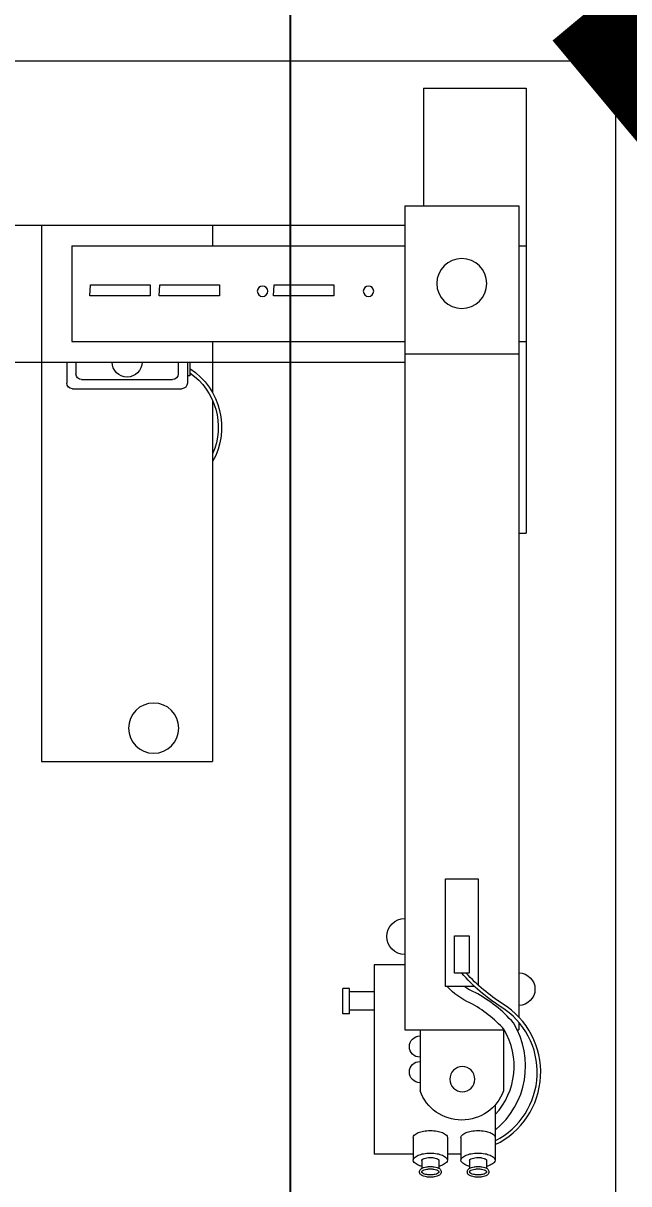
# Model space of a CAD drawing. Header units: metres. Extents: x 75097 to 220695, y -1557923 to -1361206.
# Drawn here: x 158529 to 159060, y -1399681 to -1398664 of the extents above; entities that cross this region are included whole.
import ezdxf
from ezdxf import colors
from ezdxf.entities.mleader import LeaderData, LeaderLine
from ezdxf.math import Vec2, Vec3

# ---------------------------------------------------------------- set-up
doc = ezdxf.new("R2010")
doc.units = ezdxf.units.M
doc.layers.get('0').update_dxf_attribs({"lineweight": 0})
doc.layers.add('A-100 - Copy$0$axes', color=8, linetype='Continuous')
doc.layers.add('A-100 - Copy$0$Medical Equipment and Furniture', color=8, linetype='Continuous', lineweight=0)
doc.layers.add('A-100 - Copy$0$Walls', color=8, linetype='Continuous', lineweight=0)
doc.layers.add('E-POWR', color=7, linetype='Continuous', lineweight=9, true_color=0x4e7e3e)
doc.layers.add('REV 01', color=7, linetype='Continuous', lineweight=0, true_color=0xe41b4d)
doc.styles.get("Standard").update_dxf_attribs({"font": 'GOTHIC.TTF'})

# ---------------------------------------------------------------- blocks, each defined once
blk = doc.blocks.new('A-100 - Copy$0$ME12539C-P')
for p, q in [((0, 0), (0, -0.39)), ((0.09, 0), (0, 0)), ((0.09, 0), (0.09, -0.1031)), ((0.0065, -0.1031), (0.0065, -0.8139)), ((0.1065, -0.1031), (0.0065, -0.1031)), ((0.1065, -0.1031), (0.1065, -0.8249)), ((0.61, -0.12), (0.1065, -0.12)), ((0.275, -0.12), (0.275, -0.1382)), ((0.425, -0.12), (0.425, -0.59)), ((0.0065, -0.1382), (0, -0.1382)), ((0.3985, -0.1382), (0.1065, -0.1382)), ((0.3985, -0.1382), (0.3985, -0.2218)), ((0.2209, -0.1722), (0.1687, -0.1722)), ((0.1687, -0.1722), (0.1687, -0.1819)), ((0.2215, -0.1819), (0.2209, -0.1722)), ((0.3213, -0.1722), (0.2691, -0.1722)), ((0.2691, -0.1722), (0.2691, -0.1819)), ((0.3219, -0.1819), (0.3213, -0.1722)), ((0.3299, -0.1722), (0.3299, -0.1819)), ((0.3821, -0.1722), (0.3299, -0.1722)), ((0.3827, -0.1819), (0.3821, -0.1722)), ((0.1687, -0.1819), (0.2215, -0.1819)), ((0.2691, -0.1819), (0.3219, -0.1819)), ((0.3299, -0.1819), (0.3827, -0.1819)), ((0.0065, -0.2218), (0, -0.2218)), ((0.3985, -0.2218), (0.1065, -0.2218)), ((0.275, -0.2218), (0.275, -0.267)), ((0.1065, -0.2326), (0.0065, -0.2326)), ((0.61, -0.24), (0.1065, -0.24)), ((0.2949, -0.24), (0.2949, -0.2519)), ((0.2971, -0.24), (0.2971, -0.2583)), ((0.3051, -0.24), (0.3051, -0.2503)), ((0.3949, -0.24), (0.3949, -0.2503)), ((0.4029, -0.24), (0.4029, -0.2583)), ((0.2949, -0.2519), (0.2971, -0.2519)), ((0.3979, -0.2633), (0.3021, -0.2633)), ((0.3899, -0.2553), (0.3101, -0.2553)), ((0.275, -0.2737), (0.275, -0.59)), ((0.0065, -0.39), (0, -0.39)), ((0.425, -0.59), (0.275, -0.59)), ((0.0422, -0.6928), (0.0422, -0.7858)), ((0.0708, -0.6928), (0.0422, -0.6928)), ((0.0708, -0.7872), (0.0708, -0.6928)), ((0.1065, -0.768), (0.1333, -0.768)), ((0.1333, -0.768), (0.1333, -0.934)), ((0.1333, -0.7917), (0.1549, -0.7917)), ((0.1549, -0.7887), (0.1609, -0.7887)), ((0.1549, -0.8109), (0.1549, -0.7887)), ((0.1609, -0.8109), (0.1609, -0.7887)), ((0.1333, -0.8079), (0.1549, -0.8079)), ((0.1549, -0.8109), (0.1609, -0.8109)), ((0.0065, -0.8184), (0.0065, -0.8249)), ((0.008, -0.8249), (0.0065, -0.8249)), ((0.1065, -0.8249), (0.0193, -0.8249)), ((0.0199, -0.8249), (0.0199, -0.8785)), ((0.0931, -0.8249), (0.0931, -0.8785)), ((0.0272, -0.8908), (0.0272, -0.9393)), ((0.0572, -0.9194), (0.0572, -0.9393)), ((0.0691, -0.9194), (0.0691, -0.9393)), ((0.0991, -0.9194), (0.0991, -0.9393)), ((0.0572, -0.934), (0.0691, -0.934)), ((0.0991, -0.934), (0.1333, -0.934)), ((0.0347, -0.9395), (0.0347, -0.9465)), ((0.0497, -0.9395), (0.0497, -0.9465)), ((0.0766, -0.9395), (0.0766, -0.9465)), ((0.0916, -0.9395), (0.0916, -0.9465))]:
    blk.add_line(p, q)
blk.add_lwpolyline([(0.0629, -0.7753), (0.0629, -0.7428), (0.0501, -0.7428), (0.0501, -0.7753)], close=True)
for points in [[(0.0272, -0.9256, -0.592897), (0.0207, -0.8023, 0.06702), (0.0526, -0.7753, 0.148689)], [(0.0272, -0.9222, -0.585766), (0.0223, -0.8049, 0.071283), (0.0566, -0.7753, 0.067056)], [(0.0272, -0.9129, -0.375238), (0.0112, -0.819, -0.094216), (0.0449, -0.7923, 0.051105), (0.0542, -0.7872, 0.101879)], [(0.0272, -0.8992, -0.332427), (0.0193, -0.8249, -0.091412), (0.0493, -0.8014, 0.100344), (0.0693, -0.7872, 0.100344)], [(0.0572, -0.9194, 0.200732), (0.0563, -0.9174, 0.097968), (0.0528, -0.9151, 0.055099), (0.0483, -0.9138, 0.041925), (0.0422, -0.9133, 0.041925), (0.0361, -0.9138, 0.055099), (0.0316, -0.9151, 0.097968), (0.028, -0.9174, 0.200732), (0.0272, -0.9194, 0.200732)], [(0.0991, -0.9194, 0.200732), (0.0982, -0.9174, 0.097968), (0.0947, -0.9151, 0.055099), (0.0902, -0.9138, 0.041925), (0.0841, -0.9133, 0.041925), (0.078, -0.9138, 0.055099), (0.0735, -0.9151, 0.097968), (0.0699, -0.9174, 0.200732), (0.0691, -0.9194, 0.200732)], [(0.0572, -0.9393, 0.200732), (0.0563, -0.9373, 0.097968), (0.0528, -0.9349, 0.055099), (0.0483, -0.9336, 0.041925), (0.0422, -0.9331, 0.041925), (0.0361, -0.9336, 0.055099), (0.0316, -0.9349, 0.097968), (0.028, -0.9373, 0.200732), (0.0272, -0.9393, 0.200732), (0.028, -0.9412, 0.097968), (0.0316, -0.9436, 0.038397), (0.0347, -0.9446, 0.041925)], [(0.0991, -0.9393, 0.200732), (0.0982, -0.9373, 0.097968), (0.0947, -0.9349, 0.055099), (0.0902, -0.9336, 0.041925), (0.0841, -0.9331, 0.041925), (0.078, -0.9336, 0.055099), (0.0735, -0.9349, 0.097968), (0.0699, -0.9373, 0.200732), (0.0691, -0.9393, 0.200732), (0.0699, -0.9412, 0.097968), (0.0735, -0.9436, 0.038397), (0.0766, -0.9446, 0.041925)], [(0.0497, -0.9395, 0.218824), (0.0493, -0.9387, 0.092168), (0.0475, -0.9377, 0.048864), (0.0452, -0.9371, 0.036554), (0.0422, -0.9369, 0.036554), (0.0391, -0.9371, 0.048864), (0.0369, -0.9377, 0.092168), (0.0351, -0.9387, 0.218824), (0.0347, -0.9395, 0.218824)], [(0.0497, -0.9446, 0.038397), (0.0528, -0.9436, 0.097968), (0.0563, -0.9412, 0.200732), (0.0572, -0.9393, 0.200732)], [(0.0916, -0.9395, 0.218824), (0.0912, -0.9387, 0.092168), (0.0894, -0.9377, 0.048864), (0.0871, -0.9371, 0.036554), (0.0841, -0.9369, 0.036554), (0.081, -0.9371, 0.048864), (0.0788, -0.9377, 0.092168), (0.077, -0.9387, 0.218824), (0.0766, -0.9395, 0.218824)], [(0.0916, -0.9446, 0.038397), (0.0947, -0.9436, 0.097968), (0.0982, -0.9412, 0.200732), (0.0991, -0.9393, 0.200732)]]:
    blk.add_lwpolyline(points, format="xyb")
blk.add_lwpolyline([(0.0451, -0.7872), (0.0708, -0.7872)])
for points in [[(0.0327, -0.9495, 0.218824), (0.0338, -0.9519, 0.092168), (0.0362, -0.9533, 0.048864), (0.0388, -0.9539, 0.036554), (0.0422, -0.9542, 0.036554), (0.0455, -0.9539, 0.048864), (0.0481, -0.9533, 0.092168), (0.0506, -0.9519, 0.218824), (0.0517, -0.9495, 0.218824), (0.0506, -0.9471, 0.092168), (0.0481, -0.9457, 0.048864), (0.0455, -0.9451, 0.036554), (0.0422, -0.9448, 0.036554), (0.0388, -0.9451, 0.048864), (0.0362, -0.9457, 0.092168), (0.0338, -0.9471, 0.218824)], [(0.0746, -0.9495, 0.218824), (0.0756, -0.9519, 0.092168), (0.0781, -0.9533, 0.048864), (0.0807, -0.9539, 0.036554), (0.0841, -0.9542, 0.036554), (0.0874, -0.9539, 0.048864), (0.09, -0.9533, 0.092168), (0.0925, -0.9519, 0.218824), (0.0936, -0.9495, 0.218824), (0.0925, -0.9471, 0.092168), (0.09, -0.9457, 0.048864), (0.0874, -0.9451, 0.036554), (0.0841, -0.9448, 0.036554), (0.0807, -0.9451, 0.048864), (0.0781, -0.9457, 0.092168), (0.0756, -0.9471, 0.218824)], [(0.0347, -0.9495, 0.218824), (0.0351, -0.9503, 0.092168), (0.0369, -0.9514, 0.048864), (0.0391, -0.9519, 0.036554), (0.0422, -0.9522, 0.036554), (0.0452, -0.9519, 0.048864), (0.0475, -0.9514, 0.092168), (0.0493, -0.9503, 0.218824), (0.0497, -0.9495, 0.218824), (0.0493, -0.9487, 0.092168), (0.0475, -0.9476, 0.048864), (0.0452, -0.9471, 0.036554), (0.0422, -0.9468, 0.036554), (0.0391, -0.9471, 0.048864), (0.0369, -0.9476, 0.092168), (0.0351, -0.9487, 0.218824)], [(0.0766, -0.9495, 0.218824), (0.077, -0.9503, 0.092168), (0.0788, -0.9514, 0.048864), (0.081, -0.9519, 0.036554), (0.0841, -0.9522, 0.036554), (0.0871, -0.9519, 0.048864), (0.0894, -0.9514, 0.092168), (0.0912, -0.9503, 0.218824), (0.0916, -0.9495, 0.218824), (0.0912, -0.9487, 0.092168), (0.0894, -0.9476, 0.048864), (0.0871, -0.9471, 0.036554), (0.0841, -0.9468, 0.036554), (0.081, -0.9471, 0.048864), (0.0788, -0.9476, 0.092168), (0.077, -0.9487, 0.218824)]]:
    blk.add_lwpolyline(points, format="xyb", close=True)
for centre, radius in [((0.0565, -0.1711), 0.0219), ((0.1383, -0.1779), 0.00459), ((0.2312, -0.1779), 0.00459), ((0.3267, -0.5607), 0.022), ((0.056, -0.8683), 0.011)]:
    blk.add_circle(centre, radius)
for centre, radius, start, end in [((0.35, -0.24), 0.0131, 180, 0), ((0.3283, -0.297), 0.0612, 123.0731, 209.3824), ((0.3283, -0.297), 0.0582, 125.0189, 203.6101), ((0.3101, -0.2503), 0.005, 180, 270), ((0.3899, -0.2503), 0.005, 270, 0), ((0.3021, -0.2583), 0.005, 180, 270), ((0.3979, -0.2583), 0.005, 270, 0), ((0.1065, -0.7433), 0.0158, 270, 90), ((0.0065, -0.7894), 0.0142, 90, 270), ((0.0931, -0.8397), 0.00932, 270, 90), ((0.0931, -0.8621), 0.00932, 270, 90), ((0.0565, -0.8652), 0.0389, 199.9458, 340.0542)]:
    blk.add_arc(centre, radius, start, end)
blk = doc.blocks.new('A-100 - Copy')
at = {"layer": 'A-100 - Copy$0$axes'}
blk.add_line((158763.3, -1477297.4, 0), (158763.3, -1391762.7, 0), dxfattribs=at)
at = {"layer": 'A-100 - Copy$0$Walls', "ltscale": 10}
blk.add_line((159048.3, -1398697.7, 0), (157648.3, -1398697.7, 0), dxfattribs=at)
at = {"layer": 'A-100 - Copy$0$Walls'}
blk.add_line((159048.3, -1398697.7, 0), (159048.3, -1404531, 0), dxfattribs=at)
at = {"layer": 'A-100 - Copy$0$Medical Equipment and Furniture', "xscale": -1000, "yscale": 1000, "zscale": 1000}
blk.add_blockref('A-100 - Copy$0$ME12539C-P', (158970, -1398721.3, 0), dxfattribs=at)

msp = doc.modelspace()

# ---------------------------------------------------------------- block references
msp.add_blockref('A-100 - Copy', (0, 0))

# ---------------------------------------------------------------- next in the draw order: linework, layer by layer
at = {"layer": 'REV 01', "color": 3, "elevation": -2.4}
msp.add_lwpolyline([(142666.9, -1397087.7, 0, 180.5, -0.520567), (144471.7, -1397087.6, 0, 180.5, -0.520567), (146276.4, -1397087.5, 0, 180.5, -0.520567), (148081.2, -1397087.5, 0, 180.5, -0.520567), (149886, -1397087.4, 0, 180.5, -0.520567), (151690.8, -1397087.3, 0, 180.5, -0.520567), (153495.6, -1397087.3, 0, 180.5, -0.520567), (155300.4, -1397087.2, 0, 180.5, -0.520567), (157105.1, -1397087.1, 0, 180.5, -0.520567), (158909.9, -1397087, 0, 180.5, -0.520567), (159050.9, -1398748.8, 0, 180.5, -0.520567), (159048.8, -1400553.6, 0, 180.5, -0.520567), (159046.6, -1402358.4, 0, 180.5, -0.520567), (159044.4, -1404163.1, 0, 180.5, -0.520567), (157940.6, -1404865, 0, 180.5, -0.520567), (156135.8, -1404865, 0, 180.5, -0.520567), (154331, -1404865.1, 0, 180.5, -0.520567), (152526.2, -1404865.2, 0, 180.5, -0.520567), (150721.5, -1404865.3, 0, 180.5, -0.520567), (148916.7, -1404865.3, 0, 180.5, -0.520567), (147111.9, -1404865.4, 0, 180.5, -0.520567), (145307.1, -1404865.5, 0, 180.5, -0.520567), (143502.3, -1404865.6, 0, 180.5, -0.520567), (141697.6, -1404865.6, 0, 180.5, -0.520567)], format="xyseb", dxfattribs=at)

# ---------------------------------------------------------------- next in the draw order: leaders
at = {"layer": 'E-POWR'}
ml = msp.add_multileader_mtext('Standard', dxfattribs=at)
ml.set_content('UPP-S4\\PRATING: 6KVA\\P12 WAYS each of 20A MCB', color=256)
ml.set_leader_properties()
ml.build(insert=Vec2(0, 0))
ml.multileader.update_dxf_attribs({"text_right_attachment_type": 6, "dogleg_length": 200, "arrow_head_size": 200})
ctx = ml.context
ctx.base_point, ctx.char_height, ctx.arrow_head_size, ctx.landing_gap_size, ctx.plane_origin = Vec3(157154.8, -1396674.8, 0), 250, 200, 100, Vec3(155937.2, -1396982.8, 0)
ctx.right_attachment = 6
notes = []
notes.append((ctx, [(0, (1, 1, 0), (156954.8, -1396674.8, 0), (1, 0), 200, [(0, [(155784.6, -1398697.7, 0)], 0, [])])]))
ctx.mtext.insert, ctx.mtext.width, ctx.mtext.flow_direction = Vec3(157254.8, -1396546.7, 0), 2596.853, 5
for ctx, leaders in notes:
    for number, flags, end, landing, length, lines in leaders:
        leader = LeaderData()
        leader.index, (leader.has_last_leader_line, leader.has_dogleg_vector, leader.attachment_direction) = number, flags
        leader.last_leader_point, leader.dogleg_vector, leader.dogleg_length = Vec3(end), Vec3(landing), length
        for number, points, colour, breaks in lines:
            line = LeaderLine()
            line.index, line.vertices, line.color, line.breaks = number, Vec3.list(points), colors.encode_raw_color(colour), breaks
            leader.lines.append(line)
        ctx.leaders.append(leader)

doc.saveas('drawing.dxf')
